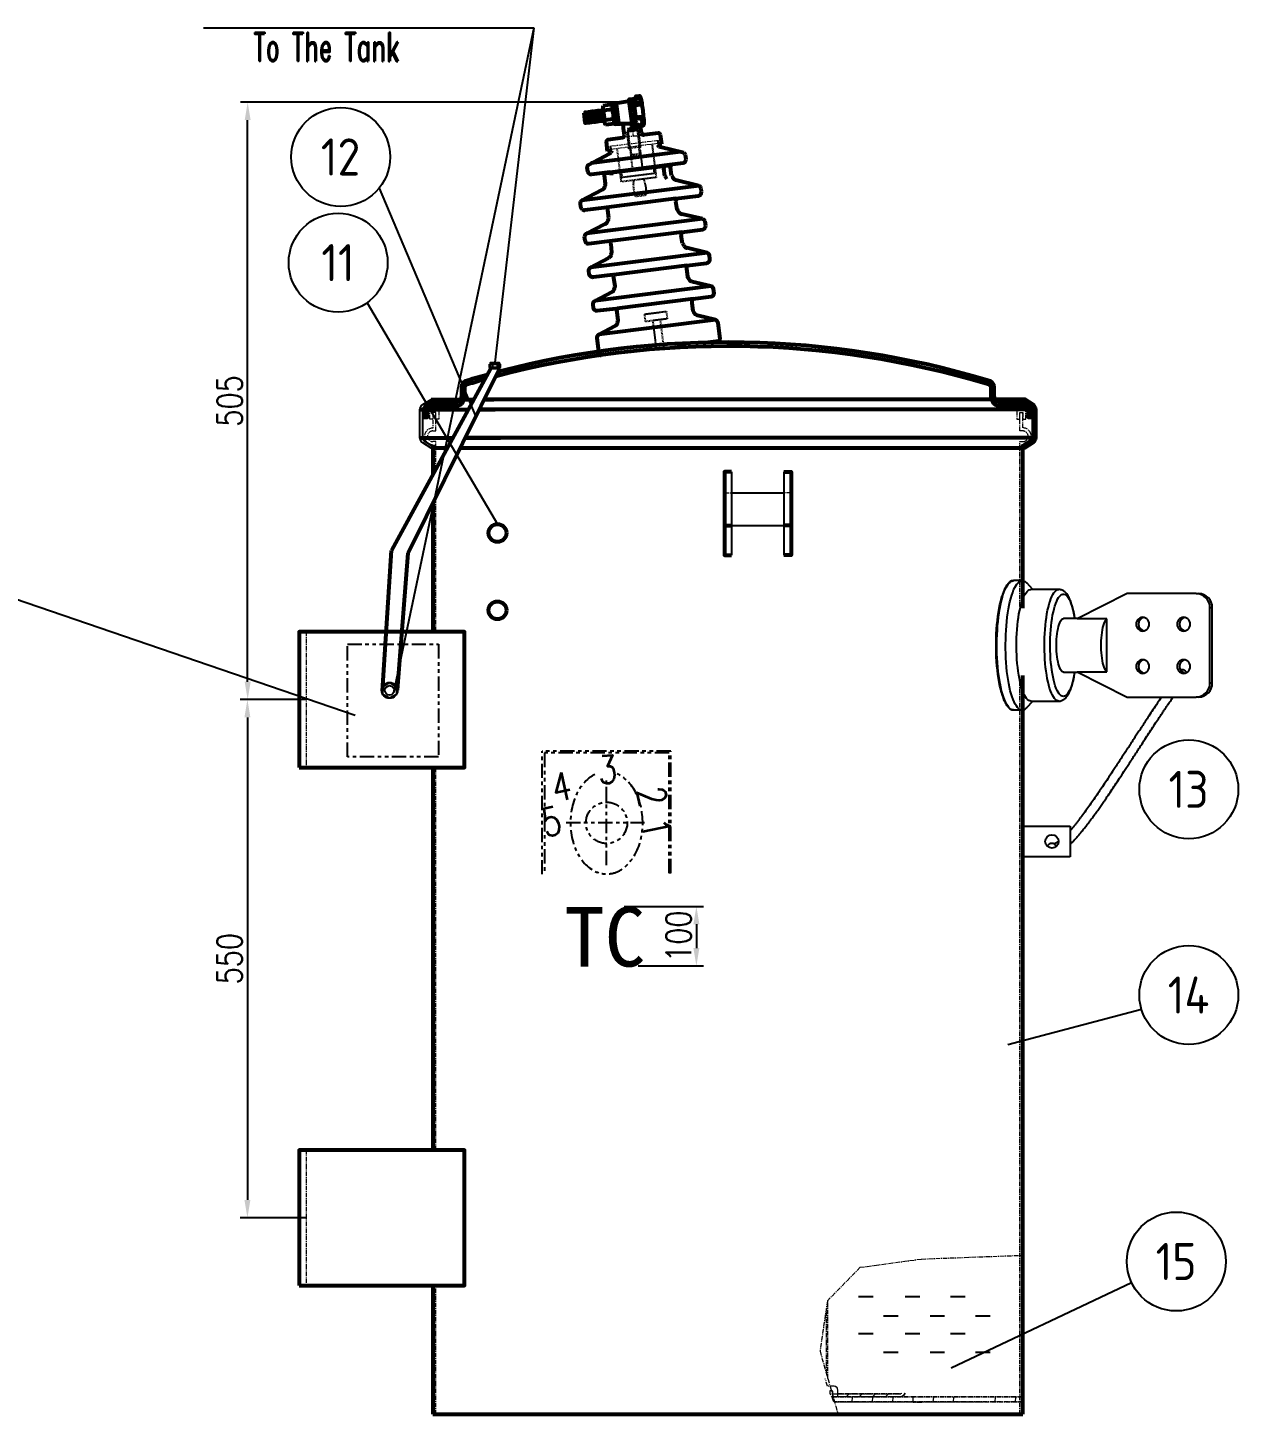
# Model space of a CAD drawing. Header units: millimetres. Extents: x 119255 to 140443, y -8485 to -5380.
# Drawn here: x 138040 to 139058, y -7316 to -6150 of the extents above; entities that cross this region are included whole.
import ezdxf
from ezdxf.enums import TextEntityAlignment as Align

# ---------------------------------------------------------------- set-up
doc = ezdxf.new("R2010")
doc.units = ezdxf.units.MM
doc.header["$LTSCALE"] = 3
for name, pattern in [('ACISOTGB', [9, 4, -1, 1, -1, 1, -1]), ('ACISOTGL', [3, 2, -1]), ('CENTER', [2, 1.25, -0.25, 0.25, -0.25]), ('HIDDEN', [0.375, 0.25, -0.125])]:
    doc.linetypes.add(name, pattern=pattern)
for name, color, linetype in [('2', 3, 'Continuous'), ('4', 2, 'HIDDEN'), ('A', 3, 'Continuous'), ('D', 11, 'HIDDEN'), ('PL', 5, 'Continuous'), ('S', 254, 'Continuous'), ('几何体', 7, 'Continuous')]:
    doc.layers.add(name, color=color, linetype=linetype)
for name, color, linetype, lineweight in [('图层1', 1, 'CENTER', 13), ('标注、文本', 3, 'Continuous', 25), ('粗实线', 4, 'Continuous', 53)]:
    doc.layers.add(name, color=color, linetype=linetype, lineweight=lineweight)
doc.styles.add('chinese', font='simhei.ttf')
doc.styles.add('HC_GBDIM', font='romans', dxfattribs={"width": 0.667, "bigfont": 'gbcbig'})
doc.styles.add('ST_WIN', font='isocp2.shx', dxfattribs={"bigfont": 'hzdxfst.shx'})
doc.styles.add('TH_GBDIM', font='romans.shx', dxfattribs={"width": 0.8, "bigfont": 'gbcbig.shx'})
doc.styles.add('数字与字母', font='romand.shx', dxfattribs={"width": 0.8, "bigfont": 'hztxt.shx'})
doc.dimstyles.new('TH_GBDIM1', dxfattribs={"dimscale": 3, "dimtxt": 3.5, "dimasz": 2.5, "dimexe": 2, "dimexo": 0, "dimgap": 1.5, "dimtad": 1, "dimdec": 1, "dimzin": 0, "dimdsep": 46, "dimtxsty": 'TH_GBDIM', "dimcen": 2.5, "dimclrd": 3, "dimclre": 256, "dimclrt": 2, "dimadec": 0, "dimazin": 0, "dimtfac": 0.714286, "dimtdec": 1, "dimtmove": 0, "dimatfit": 3, "dimfxl": 0, "dimtzin": 0, "dimlwd": -1, "dimlwe": -1, "dimarcsym": 0})

# ---------------------------------------------------------------- blocks, each defined once
blk = doc.blocks.new('*D56')
at = {"layer": 'Defpoints', "color": 0}
for p in [(138274.5, -6714.8), (138225.1, -7150.4), (138274.5, -7150.4)]:
    blk.add_point(p, dxfattribs=at)
at = {"layer": '标注、文本'}
for p, q in [((138274.5, -6714.8), (138219.1, -6714.8)), ((138274.5, -7150.4), (138219.1, -7150.4))]:
    blk.add_line(p, q, dxfattribs=at)
at = {"layer": '标注、文本', "color": 3}
blk.add_line((138225.1, -6729.8), (138225.1, -7135.4), dxfattribs=at)
for points in [[(138222.6, -6729.8), (138227.6, -6729.8), (138225.1, -6714.8)], [(138222.6, -7135.4), (138227.6, -7135.4), (138225.1, -7150.4)]]:
    blk.add_solid(points, dxfattribs=at)
at = {"layer": '标注、文本', "color": 2, "insert": (138210.1, -6932.6), "char_height": 21, "attachment_point": 5, "rotation": 90, "style": 'TH_GBDIM'}
blk.add_mtext('550', dxfattribs=at)
blk = doc.blocks.new('*D53')
at = {"layer": 'Defpoints', "color": 0}
for p in [(138225.3, -6212.7), (138557.5, -6212.7), (138268.5, -6714.8)]:
    blk.add_point(p, dxfattribs=at)
at = {"layer": '标注、文本'}
for p, q in [((138557.5, -6212.7), (138219.3, -6212.7)), ((138268.5, -6714.8), (138219.3, -6714.8))]:
    blk.add_line(p, q, dxfattribs=at)
at = {"layer": '标注、文本', "color": 3}
blk.add_line((138225.3, -6699.8), (138225.3, -6227.7), dxfattribs=at)
for points in [[(138222.8, -6227.7), (138227.8, -6227.7), (138225.3, -6212.7)], [(138222.8, -6699.8), (138227.8, -6699.8), (138225.3, -6714.8)]]:
    blk.add_solid(points, dxfattribs=at)
at = {"layer": '标注、文本', "color": 2, "insert": (138210.3, -6463.8), "char_height": 21, "width": 172.582, "attachment_point": 5, "rotation": 90, "style": 'TH_GBDIM'}
blk.add_mtext('505', dxfattribs=at)
blk = doc.blocks.new('A$C67204ebe')
at = {"layer": 'D'}
for p, q in [((-38.8, 178), (-32.9, 147.3)), ((-31, 179.6), (-28.4, 166.4)), ((-41.3, 135.4), (-46.8, 163.2)), ((-35.6, 165), (-36.9, 164.7)), ((-34.3, 158.5), (-35.6, 165)), ((-28.4, 166.4), (-28.9, 166.3)), ((-28.9, 166.3), (-27.6, 159.8)), ((-28.4, 166.4), (-28.2, 166.5)), ((-28.2, 166.5), (-24.7, 149)), ((-17.9, 169), (-12.4, 141.1)), ((-27.6, 159.8), (-34.3, 158.5)), ((-12.4, 141.1), (-41.3, 135.4)), ((-6.9, 20.8), (-2.4, -2.4)), ((-0.8, 22), (3.8, -1.2))]:
    blk.add_line(p, q, dxfattribs=at)
for points in [[(-35.6, 182.6), (-39.1, 179.5), (-38.8, 178), (-31, 179.6), (-31.3, 181.1), (-31, 179.6), (-30.2, 179.7), (-27.6, 166.6), (-26.7, 166), (-37.6, 163.8), (-36.9, 164.7), (-39.5, 177.9), (-38.8, 178)], [(-22.6, 139), (-22.4, 137.9), (-20.8, 133.4), (-20.2, 130.3), (-19.9, 127.7), (-19.9, 125.6), (-28.5, 123.9), (-29.6, 126.9), (-30.4, 129.9), (-30.9, 133.6), (-30.9, 136.2), (-31.1, 137.4)]]:
    blk.add_lwpolyline(points, dxfattribs=at)
blk.add_lwpolyline([(-23.1, 147.8), (-34.1, 145.6), (-41.3, 144.2, 0.282875), (-41.9, 143.6, 0.11185), (-41.9, 143.2), (-41.1, 139.3), (-14.1, 144.6), (-14.8, 148.6, 0.414214), (-15.8, 149.2), (-23.2, 147.8)], format="xyb", dxfattribs=at)
blk.add_lwpolyline([(3.9, 29.4), (5.1, 23.2), (-12.9, 19.6), (-14.1, 25.8)], close=True, dxfattribs=at)
for centre, start, end in [((-34.4, 147.1), 281.16, 11.16), ((-23.2, 149.3), 191.16, 281.16)]:
    blk.add_arc(centre, 1.5, start, end, dxfattribs=at)
at = {"layer": '图层1'}
for p, q in [((-25, 176.1), (-43, 172.6)), ((-35.6, 182.6), (-34, 174.3)), ((-34, 174.3), (-25, 176.1)), ((-12.5, 172.2), (-53, 164.4)), ((-53, 164.4), (-52.4, 160.9)), ((-52.3, 164.5), (-51.8, 162.3)), ((-51.8, 162.3), (-12.9, 169.9)), ((-12.9, 169.9), (-13.3, 172.1)), ((-11.9, 168.9), (-12.5, 172.2)), ((36.4, 5.2), (-48.2, -11.5))]:
    blk.add_line(p, q, dxfattribs=at)
at = {"layer": '粗实线', "ltscale": 2}
for p, q in [((-61.1, 198.1), (-61.3, 196.5)), ((-53.9, 199.6), (-61.1, 198.1)), ((-39.9, 203.9), (-36.1, 185.3)), ((-76.9, 191.1), (-75.3, 182.9)), ((-76.4, 190.7), (-74.1, 183.4)), ((-75.8, 191.6), (-73.2, 182.8)), ((-74.9, 191), (-72.6, 183.8)), ((-74.2, 191.9), (-71.7, 183.1)), ((-73.3, 191.3), (-71.1, 184.1)), ((-72.7, 192.2), (-70.1, 183.4)), ((-71.8, 191.6), (-69.5, 184.4)), ((-71.1, 192.6), (-68.6, 183.7)), ((-70.2, 191.9), (-68, 184.7)), ((-69.6, 192.9), (-67, 184.1)), ((-68.7, 192.2), (-66.4, 185)), ((-68, 193.2), (-65.5, 184.3)), ((-67.1, 192.5), (-64.9, 185.3)), ((-66.5, 193.4), (-64, 184.6)), ((-65.6, 192.8), (-63.3, 185.6)), ((-65, 193.8), (-62.4, 185)), ((-61.8, 185.9), (-64, 193.1)), ((-63.4, 194.1), (-60.9, 185.3)), ((-62.5, 193.4), (-60.3, 186.2)), ((-61.8, 194.4), (-59.3, 185.6)), ((-61.3, 196.5), (-60.4, 194.2)), ((-53.1, 195.6), (-60.4, 194.2)), ((-51.6, 187.6), (-58.8, 186.2)), ((-52.1, 192.8), (-49.3, 191)), ((-34.5, 194.1), (-33.2, 187.5)), ((-33.2, 187.5), (-33.5, 189.1)), ((-33.5, 189.1), (-33.5, 189.1)), ((-50.8, 183.6), (-58, 182.2)), ((-42.1, 178.6), (-42.5, 180.2)), ((-41.4, 174.9), (-42.1, 178.6)), ((-36.1, 185.3), (-35.7, 184.5)), ((-27.4, 177.7), (-28.1, 181.3)), ((-13.1, 178.4), (-25, 176.1)), ((-9.7, 169.3), (-11.3, 177.2)), ((6.6, 163.9), (-67.6, 149.3)), ((-54.6, 160.4), (-56.1, 168.3)), ((-54.9, 170.2), (-43, 172.6)), ((-13.1, 168.6), (-9.7, 169.3)), ((9.3, 163.5), (-10.6, 166.7)), ((-69.9, 147.8), (-52.7, 158.4)), ((-1, 152.1), (-57.1, 141)), ((-51.2, 161.1), (-54.6, 160.4)), ((-51.4, 142.9), (-5.9, 151.9)), ((-6, 151.8), (9.5, 154.9)), ((11.7, 158.2), (10.9, 161.9)), ((-70.1, 142.1), (-70.8, 145.8)), ((-51.4, 142.9), (-66.9, 139.9)), ((-5.1, 143), (-6.4, 149)), ((0.5, 143.7), (-0.9, 150.7)), ((24, 136.7), (4.4, 139.9)), ((24, 136.7), (-73.6, 117.4)), ((-54.4, 132.8), (-55.7, 139.9)), ((26.5, 131.6), (25.9, 134.4)), ((-73.6, 117.4), (-56.6, 127.9)), ((5.6, 124.5), (-52.2, 113)), ((5.6, 124.5), (23.9, 128.1)), ((7, 115.6), (5.6, 122.1)), ((-73.9, 111.8), (-74.4, 114.6)), ((-51.9, 113.1), (-70.2, 109.5)), ((28.8, 109), (-67.4, 90)), ((-49.8, 104.4), (-51, 110.9)), ((28.8, 109), (11.4, 111.7)), ((32, 103.5), (31.2, 107.2)), ((-67.4, 90), (-52.4, 99.2)), ((12.2, 96.8), (-47.4, 85)), ((13.5, 87.5), (12.1, 94)), ((12.2, 96.8), (29.8, 100.3)), ((-68.3, 83.8), (-69, 87.4)), ((-47.5, 85), (-65, 81.6)), ((-45.2, 75.9), (-46.3, 82.5)), ((34.7, 81), (-62.2, 61.8)), ((18.8, 69), (-42.2, 57)), ((39.8, 53.2), (-56.4, 34.2)), ((26.1, 41.5), (-37.5, 29)), ((45.7, 25.2), (-51.2, 6.1))]:
    blk.add_line(p, q, dxfattribs=at)
for points in [[(-51, 200.6), (-53.5, 200.1), (-50.2, 183.3), (-47.7, 183.8)], [(-35.7, 183.2), (-35.6, 182.6), (-31.3, 181.1), (-39.1, 179.5)]]:
    blk.add_lwpolyline(points, dxfattribs=at)
for points in [[(-42.5, 180.2), (-42.9, 182.5, 0.216454), (-43.8, 183.7, 0.14676), (-45.3, 184.1), (-47.1, 183.7, -0.216222), (-47.7, 183.8, -0.128385), (-48, 184.3), (-51.1, 200.1, -0.236321), (-51, 200.6, -0.137645), (-50.4, 201), (-40.5, 203.4, 0.118082), (-40.2, 203.6, 0.239241), (-39.9, 204.2, -0.185592), (-39.7, 204.7, -0.149289), (-39.3, 205.1), (-33.8, 206.1), (-34.1, 207.5, -0.162586), (-34.1, 207.9, -0.235181), (-33.6, 208.2), (-31.3, 208.7, -0.193012), (-30.8, 208.6, -0.216479), (-30.7, 208.3), (-29.5, 205), (-28.8, 202.5, -0.305966), (-29.2, 201.3, -0.211517), (-30.1, 201.1), (-33.8, 200.2, 0.124352), (-34.9, 199.7), (-33.3, 191.1, 0.232484), (-32.3, 189.9, 0.137631), (-31.2, 189.6), (-29.8, 189.9, -0.226514), (-28.4, 189.5, -0.129294), (-27.4, 185.8)], [(-50.4, 201), (-50.3, 200.7), (-50.3, 200.2), (-47.2, 184.4), (-47, 184), (-46.2, 183.9, -0.005437), (-42.8, 184.5, -0.020315), (-39, 184.8, -0.072791), (-37, 184.7, -0.141507), (-36.2, 184.1, -0.078582), (-35.7, 183.2, -0.389074)], [(-34.5, 194.1), (-35.7, 200.2), (-35.8, 200.7, -0.078909), (-35.9, 201.7, -0.002455), (-35.7, 202.6, -0.104269), (-35.3, 203.9, -0.067748), (-33.8, 205.8, -0.137062), (-32.8, 206.3, -0.250439), (-31.9, 206.1, -0.064304), (-31.3, 205.3, -0.207145), (-31, 202.9, -0.182921), (-31.6, 202, -0.000416), (-33.2, 201.6, 0.26878), (-34.9, 199.7, 0.499102)], [(-33.9, 190.8), (-33.2, 187.5, 0.188465), (-31.6, 184.9, 0.125485), (-29.5, 184.1, 0.148052), (-28, 184.3, 0.261104), (-27.4, 185.8, 0.829827)], [(-32.9, 190.5), (-28, 191.5, -0.202073), (-27, 191.3, -0.189452), (-26.4, 190.4, -0.036985), (-26, 184.1, 0.140434)], [(-28.1, 181.3), (-28.4, 183.4), (-26.3, 183.8, 0.076742), (-26.1, 183.9, 0.221032), (-26, 184.1, 59.233366)], [(23.9, 55.7, -0.200811), (21.5, 57.2, -0.016019), (20, 59.5), (18.6, 66.5, -0.126731), (18.7, 67.8, 0.095852), (18.8, 69), (34.9, 72.2, 0.198563), (37, 73.6, 0.178497), (37.5, 75.6), (36.8, 78.9, 0.197282), (36, 80.2, 0.032544), (34.7, 81), (17.4, 83.8)], [(-42.7, 42.6, 0.200811), (-41, 44.8, 0.016019), (-40.5, 47.5), (-41.9, 54.6, 0.126731), (-42.4, 55.7, -0.095852), (-43, 56.9), (-59.1, 53.7, -0.198563), (-61.5, 54.2, -0.178497), (-62.8, 55.9), (-63.4, 59.2, -0.197282), (-63.1, 60.6, -0.032544), (-62.2, 61.8), (-47.3, 71)], [(36.4, 5.2), (49.6, 7.8, 0.264751), (50.4, 8.5, 0.085218), (50.6, 9.6), (48, 22.7, 0.130917), (47.3, 24.1, 0.137977), (45.7, 25.2), (30.4, 27.7, -0.196911), (28, 29.1, -0.024375), (26.5, 31.4), (25.1, 37.9, -0.086896), (25.1, 39.7, -0.031016), (25.4, 41.4), (40.8, 44.4, 0.221746), (42.5, 45.7, 0.093612), (43, 47.3), (42.3, 51, 0.224627), (41.2, 52.6, 0.05176), (39.8, 53.2), (23.9, 55.7)], [(-48.2, -11.5), (-48.2, -11.5, -0.264751), (-49.2, -11.1, -0.085218), (-49.8, -10.2), (-52.4, 3, -0.130917), (-52.3, 4.5, -0.137977), (-51.2, 6.1), (-38, 14.2, 0.196911), (-36.4, 16.4, 0.024375), (-35.9, 19.1), (-37.1, 25.6, 0.086896), (-37.7, 27.3, 0.031016), (-38.6, 28.7), (-54, 25.7, -0.221746), (-56, 26.2, -0.093612), (-57.2, 27.6), (-57.9, 31.2, -0.224627), (-57.5, 33.1, -0.05176), (-56.4, 34.2), (-42.7, 42.6)]]:
    blk.add_lwpolyline(points, format="xyb", dxfattribs=at)
for centre, radius, start, end in [((-57, 196.9), 4.35, 163.4313, 218.8887), ((-57.3, 196.8), 4.34, 343.3993, 38.9207), ((-34.4, 201.6), 1.52, 294.6534, 2.4331), ((-80.9, 186), 54.6, 4.6754, 17.6446), ((-43.5, 193.3), 16.8, 177.1743, 205.1457), ((-68.4, 188.4), 16.8, 357.1582, 25.1618), ((-55, 184.9), 4.34, 343.3994, 38.9205), ((-31.8, 189.4), 1.26, 14.6553, 93.8015), ((-54.6, 184.9), 4.35, 163.4313, 218.8887), ((-44.1, 174.8), 2.63, 330.0554, 3.4106), ((-24.9, 178.5), 2.63, 198.9094, 232.2646), ((-25.4, 177.9), 1.82, 232.2646, 281.16), ((-12.9, 176.6), 1.86, 59.0793, 96.5308), ((-12.8, 176.9), 1.51, 11.16, 59.0793), ((-54.6, 168.6), 1.51, 143.2407, 191.16), ((-54.4, 168.4), 1.86, 105.7892, 143.2407), ((-43.4, 174.3), 1.82, 281.16, 330.0554), ((-10.3, 169.7), 3, 201.0929, 238.819), ((-10.1, 170.2), 3.52, 238.819, 260.8379), ((12.2, 166.3), 4.06, 224.3538, 242.4485), ((-54.6, 161.4), 3.52, 301.4821, 323.501), ((-54.1, 161.1), 3, 323.501, 1.2271), ((-2.3, 149.9), 4.16, 154.9318, 192.0441), ((-6.6, 151.9), 0.599, 334.9318, 356.4793), ((2.4, 151.4), 3.38, 168.1044, 184.7855), ((9, 157.4), 2.54, 281.3417, 330.4372), ((9.7, 161.7), 1.18, 11.9255, 62.4485), ((7.8, 158.1), 3.83, 330.4372, 2.4295), ((-69.7, 146), 1.18, 139.8715, 190.3945), ((-73.7, 149.4), 4.06, 319.8715, 337.9662), ((-66.5, 143.4), 3.83, 199.8905, 231.8828), ((-67.3, 142.4), 2.54, 231.8828, 280.9783), ((-59.1, 139.3), 3.38, 17.5345, 34.2156), ((-59.8, 139.1), 4.11, 10.5583, 17.5345), ((-50.8, 143.2), 0.599, 205.8407, 227.3882), ((-54, 139.7), 4.16, 10.2759, 47.3882), ((7.3, 148.9), 13.7, 205.3694, 217.4953), ((3.1, 151.5), 4.11, 184.7855, 191.7617), ((18.9, 154), 21.1, 209.3382, 216.7925), ((5, 143.6), 3.67, 216.7925, 260.6372), ((-58.5, 131.1), 3.67, 301.6828, 345.5275), ((-75.4, 135.4), 21.1, 345.5275, 352.9818), ((23.3, 131.2), 3.21, 281.16, 325.4108), ((22.3, 133.2), 3.92, 40.9829, 63.3864), ((23, 133.8), 3.02, 11.16, 40.9829), ((23.3, 131.2), 3.21, 325.4108, 6.6892), ((-70.6, 114.9), 3.92, 138.9336, 161.3371), ((10.7, 123.3), 5.24, 167.6316, 180.8025), ((11.7, 123.4), 6.15, 180.8025, 192.0282), ((-71.5, 115.2), 3.02, 161.3371, 191.16), ((-70.8, 112.7), 3.21, 195.6308, 236.9092), ((-70.8, 112.7), 3.21, 236.9092, 281.16), ((-56.2, 110.1), 5.24, 21.5175, 34.6884), ((-57, 109.8), 6.15, 10.2918, 21.5175), ((15.3, 119.4), 9.1, 204.3699, 221.7169), ((12.2, 116.6), 4.88, 221.7169, 261.0791), ((31.2, 113.6), 5.21, 242.1366, 254.886), ((29.4, 106.8), 1.84, 11.9208, 74.886), ((-54.9, 103.3), 4.88, 301.2409, 340.6031), ((-58.9, 104.7), 9.1, 340.6031, 357.9501), ((20.4, 95), 8.34, 167.8363, 177.6138), ((17.4, 95.1), 5.41, 177.6138, 192.0258), ((29.3, 102.8), 2.58, 281.2407, 329.3178), ((28.4, 103.3), 3.59, 329.3178, 3.5272), ((-67.2, 87.8), 1.84, 127.434, 190.3992), ((-71.4, 93.4), 5.21, 307.434, 320.1834), ((-64.9, 84.9), 3.59, 198.7928, 233.0022), ((-65.5, 84.1), 2.58, 233.0022, 281.0793), ((-54.3, 80.3), 8.34, 24.7062, 34.4837), ((-51.7, 81.5), 5.41, 10.2942, 24.7062), ((113.9, 153.7), 120.2, 213.407, 214.7095), ((17.9, 87.2), 3.49, 214.7095, 260.7372), ((-49.1, 74), 3.49, 301.5828, 347.6105), ((-163.1, 99.1), 120.2, 347.6105, 348.913)]:
    blk.add_arc(centre, radius, start, end, dxfattribs=at)
for points in [[(-60.4, 194.2), (-61, 194), (-61.9, 194.4), (-62.5, 193.4), (-63.4, 194.1), (-64, 193.1), (-65, 193.8), (-65.6, 192.8), (-66.5, 193.4), (-67.1, 192.5), (-68, 193.2), (-68.7, 192.2), (-69.6, 192.9), (-70.2, 191.9), (-71.1, 192.6), (-71.8, 191.6), (-72.7, 192.2), (-73.3, 191.3), (-74.2, 191.9), (-74.9, 191), (-75.8, 191.6), (-76.4, 190.7), (-76.9, 191.1)], [(-58.8, 186.1), (-59.3, 185.6), (-60.3, 186.2), (-60.9, 185.3), (-61.8, 185.9), (-62.4, 185), (-63.3, 185.6), (-64, 184.6), (-64.9, 185.3), (-65.5, 184.3), (-66.4, 185), (-67.1, 184), (-68, 184.7), (-68.6, 183.7), (-69.5, 184.4), (-70.2, 183.4), (-71.1, 184), (-71.7, 183.1), (-72.6, 183.8), (-73.2, 182.8), (-74.2, 183.4), (-74.8, 182.5), (-75.3, 182.9)], [(-35.7, 184.5), (-34.2, 184), (-31.8, 183.7), (-30.2, 183.8), (-28.6, 184)]]:
    blk.add_spline(points, degree=3, dxfattribs=at)
blk = doc.blocks.new('*D54')
at = {"layer": 'Defpoints', "color": 0}
for p in [(138541.7, -6888.7), (138553.7, -6938.7), (138602.5, -6938.7)]:
    blk.add_point(p, dxfattribs=at)
at = {"layer": '标注、文本'}
for p, q in [((138541.7, -6888.7), (138608.5, -6888.7)), ((138553.7, -6938.7), (138608.5, -6938.7))]:
    blk.add_line(p, q, dxfattribs=at)
at = {"layer": '标注、文本', "color": 3}
blk.add_line((138602.5, -6903.7), (138602.5, -6923.7), dxfattribs=at)
for points in [[(138600, -6903.7), (138605, -6903.7), (138602.5, -6888.7)], [(138600, -6923.7), (138605, -6923.7), (138602.5, -6938.7)]]:
    blk.add_solid(points, dxfattribs=at)
at = {"layer": '标注、文本', "color": 2, "insert": (138587.5, -6913.7), "char_height": 21, "attachment_point": 5, "rotation": 90, "style": 'TH_GBDIM'}
blk.add_mtext('100', dxfattribs=at)
blk = doc.blocks.new('A$Cce4753cb')
at = {"layer": '几何体'}
for p, q in [((22, 60.3), (14.6, 60.3)), ((14.6, 60.3), (14.7, 60.3)), ((30.9, 52.7), (25.7, 58.3)), ((52.7, 52.7), (29.2, 52.7)), ((110.2, 49.4), (68.1, 28)), ((168.1, 49.4), (110.2, 49.4)), ((168.1, 49.4), (170.1, 49.4)), ((181.7, 37.4), (179.7, 37.4)), ((179.7, -25.7), (179.7, 37.4)), ((181.7, -25.7), (181.7, 37.4)), ((68.7, 28.4), (56.5, 28.4)), ((93.1, 28), (68.1, 28)), ((93.1, -16.3), (93.1, 28)), ((56.5, -16.6), (68.7, -16.6)), ((68.1, -16.3), (110.2, -37.7)), ((68.1, -16.3), (93.1, -16.3)), ((179.7, -25.7), (181.7, -25.7)), ((25.7, -46.5), (30.9, -41)), ((29.2, -41), (52.7, -41)), ((110.2, -37.7), (168.1, -37.7)), ((170.1, -37.7), (168.1, -37.7)), ((14.6, -48.5), (22, -48.5)), ((22.1, -171.8), (22.1, -146.2)), ((22.1, -146.2), (62.1, -146.2)), ((62.1, -146.2), (62.1, -171.8)), ((62.1, -171.8), (22.1, -171.8))]:
    blk.add_line(p, q, dxfattribs=at)
at = {"layer": '几何体', "flags": 128}
for points in [[(14.6, -48.5), (13.6, -48.4), (12.6, -48), (11.6, -47.3), (10.6, -46.3), (9.7, -45), (8.7, -43.5), (7.8, -41.7), (7, -39.7), (6.1, -37.4), (5.3, -35), (4.6, -32.3), (3.9, -29.4), (3.3, -26.3), (2.7, -23), (2.2, -19.6), (1.8, -16.1), (1.4, -12.4), (1.1, -8.7), (0.8, -4.9), (0.7, -1), (0.6, 2.9), (0.6, 6.8), (0.6, 10.8), (0.8, 14.7), (1, 18.5), (1.2, 22.3), (1.6, 26), (2, 29.6), (2.5, 33.1), (3, 36.4), (3.6, 39.6), (4.2, 42.5), (5, 45.3), (5.7, 47.9), (6.5, 50.3), (7.4, 52.5), (8.3, 54.4), (9.2, 56), (10.1, 57.4), (11.1, 58.5), (12.1, 59.4), (13.1, 59.9), (14.1, 60.2), (14.6, 60.3)], [(22, -48.5), (21, -48.4), (19.9, -48), (18.9, -47.3), (18, -46.3), (17, -45), (16.1, -43.5), (15.2, -41.7), (14.3, -39.7), (13.5, -37.4), (12.7, -35), (11.9, -32.3), (11.2, -29.4), (10.6, -26.3), (10, -23), (9.5, -19.6), (9.1, -16.1), (8.7, -12.4), (8.4, -8.7), (8.2, -4.9), (8, -1), (7.9, 2.9), (7.9, 6.8), (8, 10.8), (8.1, 14.7), (8.3, 18.5), (8.6, 22.3), (8.9, 26), (9.3, 29.6), (9.8, 33.1), (10.3, 36.4), (10.9, 39.6), (11.6, 42.5), (12.3, 45.3), (13.1, 47.9), (13.9, 50.3), (14.7, 52.5), (15.6, 54.4), (16.5, 56), (17.5, 57.4), (18.5, 58.5), (19.4, 59.4), (20.5, 59.9), (21.5, 60.2), (22.5, 60.2), (23.5, 59.9), (24.5, 59.4), (25.5, 58.5), (25.7, 58.3)], [(4.6, -34.3), (4.5, -34), (3.8, -31.3), (3.1, -28.4), (2.5, -25.3), (1.9, -22), (1.5, -18.6), (1, -15.1), (0.7, -11.4), (0.4, -7.7), (0.1, -3.9), (0, 0), (-0.1, 3.9), (-0.1, 7.8), (0, 11.7), (0.1, 15.6), (0.4, 19.4), (0.7, 23.1), (1, 26.8), (1.5, 30.3), (1.9, 33.8), (2.5, 37), (3.1, 40.1), (3.8, 43), (4.5, 45.7), (5, 47.4)], [(29.2, -41), (28.3, -40.9), (27.4, -40.5), (26.4, -39.8), (25.5, -38.8), (24.6, -37.5), (23.8, -36), (23, -34.3), (22.2, -32.3), (21.4, -30.1), (20.7, -27.6), (20.1, -25), (19.5, -22.1), (19, -19.1), (18.5, -16), (18.1, -12.7), (17.7, -9.3), (17.5, -5.8), (17.3, -2.3), (17.1, 1.3), (17.1, 4.9), (17.1, 8.6), (17.2, 12.2), (17.4, 15.8), (17.6, 19.3), (17.9, 22.7), (18.3, 26.1), (18.7, 29.3), (19.2, 32.4), (19.8, 35.3), (20.4, 38), (21.1, 40.6), (21.8, 42.9), (22.6, 45), (23.4, 46.9), (24.2, 48.5), (25.1, 49.9), (26, 51), (26.9, 51.9), (27.8, 52.4), (28.8, 52.7), (29.2, 52.7)], [(52.7, -41), (51.8, -40.9), (50.9, -40.5), (49.9, -39.8), (49, -38.8), (48.1, -37.5), (47.3, -36), (46.5, -34.3), (45.7, -32.3), (44.9, -30.1), (44.2, -27.6), (43.6, -25), (43, -22.1), (42.5, -19.1), (42, -16), (41.6, -12.7), (41.3, -9.3), (41, -5.8), (40.8, -2.3), (40.7, 1.3), (40.6, 4.9), (40.6, 8.6), (40.7, 12.2), (40.9, 15.8), (41.1, 19.3), (41.4, 22.7), (41.8, 26.1), (42.2, 29.3), (42.7, 32.4), (43.3, 35.3), (43.9, 38), (44.6, 40.6), (45.3, 42.9), (46.1, 45), (46.9, 46.9), (47.7, 48.5), (48.6, 49.9), (49.5, 51), (50.4, 51.9), (51.3, 52.4), (52.3, 52.7), (52.7, 52.7)], [(56.5, -37.1), (55.6, -37), (54.7, -36.6), (53.8, -35.8), (52.9, -34.9), (52.1, -33.6), (51.3, -32.1), (50.5, -30.3), (49.7, -28.3), (49.1, -26), (48.4, -23.6), (47.8, -20.9), (47.3, -18.1), (46.8, -15.1), (46.4, -12), (46, -8.8), (45.8, -5.4), (45.6, -2), (45.4, 1.5), (45.4, 5), (45.4, 8.5), (45.5, 12), (45.7, 15.4), (45.9, 18.8), (46.2, 22.1), (46.6, 25.3), (47, 28.4), (47.5, 31.3), (48.1, 34), (48.7, 36.6), (49.4, 38.9), (50.1, 41), (50.9, 42.9), (51.7, 44.6), (52.5, 46), (53.4, 47.1), (54.3, 47.9), (55.1, 48.5), (56.1, 48.8), (57, 48.8), (57.9, 48.5), (58.8, 47.9), (59.6, 47.1), (60.5, 46), (61.3, 44.6), (62.1, 42.9), (62.9, 41), (63.6, 38.9), (64.3, 36.6), (64.9, 34), (65.5, 31.3), (66, 28.4), (66, 28.4)], [(56.5, -16.6), (55.9, -16.5), (55.2, -16.1), (54.6, -15.4), (54, -14.4), (53.4, -13.2), (52.9, -11.7), (52.4, -10), (52, -8.2), (51.6, -6.1), (51.3, -3.9), (51, -1.6), (50.8, 0.9), (50.7, 3.3), (50.7, 5.9), (50.7, 8.4), (50.8, 10.9), (51, 13.3), (51.3, 15.6), (51.6, 17.8), (52, 19.9), (52.4, 21.8), (52.9, 23.4), (53.4, 24.9), (54, 26.1), (54.6, 27.1), (55.2, 27.8), (55.9, 28.2), (56.5, 28.4)], [(93.1, -16.3), (92.5, -15.7), (91.9, -14.9), (91.3, -13.8), (90.7, -12.5), (90.2, -10.9), (89.8, -9.1), (89.4, -7.1), (89, -5), (88.7, -2.7), (88.5, -0.4), (88.4, 2.1), (88.3, 4.6), (88.3, 7.1), (88.4, 9.6), (88.5, 12.1), (88.7, 14.5), (89, 16.7), (89.4, 18.9), (89.8, 20.8), (90.2, 22.6), (90.7, 24.2), (91.3, 25.5), (91.9, 26.6), (92.5, 27.5), (93.1, 28)], [(128.7, 23.7), (128.6, 24.9), (128.2, 26.1), (127.5, 27.2), (126.7, 28.1), (125.6, 28.8), (124.4, 29.2), (123.2, 29.4), (122, 29.2), (120.8, 28.8), (119.8, 28.1), (118.9, 27.2), (118.2, 26.1), (117.8, 24.9), (117.7, 23.7), (117.8, 22.4), (118.2, 21.2), (118.9, 20.1), (119.8, 19.2), (120.8, 18.5), (122, 18.1), (123.2, 17.9), (124.4, 18.1), (125.6, 18.5), (126.7, 19.2), (127.5, 20.1), (128.2, 21.2), (128.6, 22.4), (128.7, 23.7)], [(163.1, 23.7), (163, 24.9), (162.6, 26.1), (161.9, 27.2), (161, 28.1), (160, 28.8), (158.8, 29.2), (157.6, 29.4), (156.4, 29.2), (155.2, 28.8), (154.2, 28.1), (153.3, 27.2), (152.6, 26.1), (152.2, 24.9), (152.1, 23.7), (152.2, 22.4), (152.6, 21.2), (153.3, 20.1), (154.2, 19.2), (155.2, 18.5), (156.4, 18.1), (157.6, 17.9), (158.8, 18.1), (160, 18.5), (161, 19.2), (161.9, 20.1), (162.6, 21.2), (163, 22.4), (163.1, 23.7)], [(128.7, -11.9), (128.6, -10.7), (128.2, -9.5), (127.5, -8.4), (126.7, -7.5), (125.6, -6.8), (124.4, -6.4), (123.2, -6.2), (122, -6.4), (120.8, -6.8), (119.8, -7.5), (118.9, -8.4), (118.2, -9.5), (117.8, -10.7), (117.7, -11.9), (117.8, -13.2), (118.2, -14.4), (118.9, -15.5), (119.8, -16.4), (120.8, -17.1), (122, -17.5), (123.2, -17.7), (124.4, -17.5), (125.6, -17.1), (126.7, -16.4), (127.5, -15.5), (128.2, -14.4), (128.6, -13.2), (128.7, -11.9)], [(163.1, -11.9), (163, -10.7), (162.6, -9.5), (161.9, -8.4), (161, -7.5), (160, -6.8), (158.8, -6.4), (157.6, -6.2), (156.4, -6.4), (155.2, -6.8), (154.2, -7.5), (153.3, -8.4), (152.6, -9.5), (152.2, -10.7), (152.1, -11.9), (152.2, -13.2), (152.6, -14.4), (153.3, -15.5), (154.2, -16.4), (155.2, -17.1), (156.4, -17.5), (157.6, -17.7), (158.8, -17.5), (160, -17.1), (161, -16.4), (161.9, -15.5), (162.6, -14.4), (163, -13.2), (163.1, -11.9)], [(66, -16.6), (65.7, -18.1), (65.2, -20.9), (64.6, -23.6), (64, -26), (63.3, -28.3), (62.5, -30.3), (61.7, -32.1), (60.9, -33.6), (60.1, -34.9), (59.2, -35.8), (58.3, -36.6), (57.4, -37), (56.5, -37.1)]]:
    blk.add_lwpolyline(points, dxfattribs=at)
at = {"layer": '几何体'}
blk.add_circle((46.9, -159), 5.6, dxfattribs=at)
for centre, radius, start, end in [((167.9, 37.6), 11.8, 359.0242, 88.9898), ((169.9, 37.6), 11.8, 359.0242, 88.9898), ((125.4, 23.7), 5.75, 101.717, 258.283), ((159.8, 23.7), 5.75, 101.717, 258.283), ((125.4, -11.9), 5.75, 101.717, 258.283), ((159.8, -11.9), 5.75, 101.717, 258.283), ((156.3, -17.8), 3.11, 58.4198, 115.4564), ((154.9, -21.8), 7.29, 42.0169, 65.4487), ((167.9, -25.9), 11.8, 271.0102, 0.9758), ((169.9, -25.9), 11.8, 271.0102, 0.9758), ((21.6, -43.2), 5.38, 274.446, 321.1574), ((46.6, -164.5), 3.9, 16.7308, 157.9093)]:
    blk.add_arc(centre, radius, start, end, dxfattribs=at)
for points, knots in [([(14.7, 60.2), (14.5, 60.2), (13.9, 60.2), (12.9, 60), (11.9, 59.4), (10.9, 58.7), (9.9, 57.6), (9, 56.4), (8, 54.9), (7.1, 53.1), (6.3, 51.1), (5.6, 49.4), (5.2, 48.2), (5.1, 47.8)], [0, 0, 0, 0, 0.062383, 0.153286, 0.245495, 0.341205, 0.44059, 0.542253, 0.644669, 0.746886, 0.848723, 0.950195, 1, 1, 1, 1]), ([(66.2, 28.4), (66.2, 28.4), (66, 29.5), (65.6, 31.5), (65.1, 34.3), (64.5, 36.9), (63.8, 39.3), (63.1, 41.6), (62.3, 43.7), (61.4, 45.7), (60.4, 47.5), (59.4, 49), (58.3, 50.3), (57.2, 51.2), (56, 52), (54.8, 52.4), (53.7, 52.7), (53, 52.7), (52.7, 52.7)], [0, 0, 0, 0, 0.005862, 0.077937, 0.150295, 0.223027, 0.296252, 0.370137, 0.444906, 0.520857, 0.598321, 0.6774, 0.745974, 0.807589, 0.863477, 0.915557, 0.965524, 1, 1, 1, 1]), ([(52.7, -41), (53.1, -41), (53.9, -41), (55.1, -40.7), (56.2, -40.1), (57.3, -39.4), (58.4, -38.4), (59.4, -37.2), (60.4, -35.8), (61.4, -34), (62.3, -32), (63.1, -29.8), (63.9, -27.5), (64.5, -25), (65.1, -22.3), (65.7, -19.6), (66, -17.6), (66.2, -16.6)], [0, 0, 0, 0, 0.04188, 0.093619, 0.146131, 0.201347, 0.261232, 0.327502, 0.400493, 0.477853, 0.555733, 0.632331, 0.707621, 0.781872, 0.855347, 0.928247, 1, 1, 1, 1]), ([(4.7, -34.7), (4.7, -34.8), (5, -35.8), (5.5, -37.4), (6.3, -39.6), (7.2, -41.5), (8.1, -43.2), (9, -44.7), (10, -46), (11, -47), (12.1, -47.8), (13.2, -48.3), (14, -48.5), (14.5, -48.5), (14.6, -48.5)], [0, 0, 0, 0, 0.014138, 0.109786, 0.205628, 0.301721, 0.39813, 0.494922, 0.592116, 0.68953, 0.786183, 0.880388, 0.970678, 1, 1, 1, 1]), ([(139, -37.7), (137.9, -39.3), (135.5, -42.8), (131.9, -48.2), (128.5, -53.4), (125.4, -58.1), (122.6, -62.4), (120.1, -66.2), (117.8, -69.7), (115.7, -72.9), (113.8, -75.8), (112, -78.6), (110.1, -81.5), (108, -84.7), (105.6, -88.4), (102.9, -92.5), (99.6, -97.5), (95.9, -103.2), (92.1, -109), (88.6, -114.1), (85.3, -119), (82, -123.7), (78.7, -128.5), (75.3, -133.2), (72.4, -137.1), (70.1, -140.1), (68.4, -142.4), (66.7, -144.5), (64.9, -146.7), (63.3, -148.6), (62.4, -149.6), (62.1, -150)], [0, 0, 0, 0, 0.039131, 0.083797, 0.124013, 0.159908, 0.191608, 0.220499, 0.247191, 0.271694, 0.294011, 0.314205, 0.335869, 0.361088, 0.389877, 0.422257, 0.458228, 0.512047, 0.561495, 0.606517, 0.647492, 0.693412, 0.740527, 0.789102, 0.839208, 0.868849, 0.895472, 0.921354, 0.950705, 0.983521, 1, 1, 1, 1]), ([(62.1, -161.5), (62.6, -161), (63.7, -160), (65.5, -158.1), (67.4, -156.1), (69.3, -153.9), (71, -151.8), (72.7, -149.8), (74.1, -148), (75.4, -146.4), (76.4, -145.1), (77.4, -143.8), (78.6, -142.2), (80.1, -140.2), (82, -137.6), (84.2, -134.6), (86.5, -131.3), (88.8, -128), (91, -124.8), (93.6, -121), (96.6, -116.5), (100.1, -111.3), (103.7, -105.9), (106.9, -101.1), (109.7, -96.7), (112.1, -93.1), (114.4, -89.5), (116.5, -86.3), (118.4, -83.5), (120.1, -80.8), (122.3, -77.4), (125.1, -73.1), (128.4, -68.1), (131.6, -63.1), (134.8, -58.3), (137.5, -54.3), (139.7, -51), (141.5, -48.3), (143.5, -45.3), (145.8, -41.9), (147.6, -39.3), (148.5, -37.9), (148.7, -37.7)], [0, 0, 0, 0, 0.024066, 0.05176, 0.082696, 0.108032, 0.1342, 0.157458, 0.177445, 0.194156, 0.20759, 0.219431, 0.234017, 0.254319, 0.278494, 0.306536, 0.335894, 0.36383, 0.39034, 0.415423, 0.455877, 0.49455, 0.53396, 0.574555, 0.599238, 0.625109, 0.650983, 0.673106, 0.691217, 0.707871, 0.727297, 0.759244, 0.793416, 0.82675, 0.859185, 0.889795, 0.907888, 0.925186, 0.94485, 0.970247, 0.99478, 1, 1, 1, 1]), ([(52.6, -159), (52.5, -159), (52.2, -159.3), (51.6, -159.7), (50.7, -160.2), (50, -160.5), (49.3, -160.8), (48.7, -161), (48.3, -160.9), (48.1, -160.8)], [0, 0, 0, 0, 0.017269, 0.124186, 0.249992, 0.400397, 0.575334, 0.774966, 1, 1, 1, 1])]:
    blk.add_open_spline(points, degree=3, knots=knots, dxfattribs=at)

msp = doc.modelspace()

# ---------------------------------------------------------------- linework, layer by layer
at = {"layer": '2', "linetype": 'Continuous'}
msp.add_lwpolyline([(138380.66, -6464.15), (138373.57, -6468.58, 0.2586176), (138372.16, -6471.12), (138372.16, -6494.67, 0.2586176), (138373.57, -6497.22), (138380.66, -6501.65), (138379.6, -6503.34), (138372.51, -6498.91, -0.2586176), (138370.16, -6494.67), (138370.16, -6471.12, -0.2586176), (138372.51, -6466.88), (138379.6, -6462.45)], format="xyb", close=True, dxfattribs=at)
at = {"layer": 'A'}
msp.add_line((138976.67, -6975.26), (138864.35, -7005.1), dxfattribs=at)
for centre in [(138303.56, -6258.69), (138301.38, -6347.53), (139016.44, -6790.23), (139016.44, -6963.13), (139005.91, -7187.17)]:
    msp.add_circle(centre, 41.58, dxfattribs=at)
at = {"layer": 'PL', "color": 7, "ltscale": 0.5}
msp.add_lwpolyline([(138344.62, -6700.36), (138350.42, -6703.7), (138350.42, -6710.4), (138344.62, -6713.75), (138338.82, -6710.4), (138338.82, -6703.7)], close=True, dxfattribs=at)
for radius in [6.7, 3.94]:
    msp.add_circle((138344.62, -6707.05), radius, dxfattribs=at)
at = {"layer": '图层1'}
for p, q in [((138380.95, -6473.56), (138380.95, -6486.56)), ((138876.94, -6486.47), (138876.94, -6473.47)), ((138626.05, -6540.97), (138632.05, -6540.97)), ((138682.05, -6540.97), (138676.05, -6540.97)), ((138274.49, -6657.81), (138274.49, -6771.81)), ((138274.49, -7093.44), (138274.49, -7207.44)), ((138740.17, -7192.06), (138791.67, -7185.08)), ((138791.67, -7185.08), (138876.94, -7181.9)), ((138740.17, -7192.06), (138712.62, -7220.21)), ((138712.62, -7220.21), (138706.43, -7262.53)), ((138713.02, -7285.48), (138713.02, -7219.81)), ((138711.82, -7281.09), (138711.82, -7226.6)), ((138711.82, -7254.35), (138713.02, -7254.35)), ((138706.43, -7262.53), (138721.59, -7315.58)), ((138712.82, -7292.07), (138710.82, -7285.69)), ((138718.21, -7292.07), (138712.82, -7292.07)), ((138718.21, -7292.07), (138714.81, -7292.07)), ((138715.02, -7298.06), (138715.02, -7295.67)), ((138715.02, -7295.67), (138716.21, -7295.67)), ((138716.21, -7295.67), (138716.01, -7295.67)), ((138716.81, -7295.86), (138716.21, -7295.67)), ((138716.21, -7295.67), (138717.01, -7296.26)), ((138717.01, -7296.26), (138716.81, -7295.86)), ((138719.8, -7292.47), (138718.21, -7292.07)), ((138719.4, -7292.27), (138718.21, -7292.07)), ((138720.6, -7293.07), (138719.4, -7292.27)), ((138721, -7293.67), (138719.8, -7292.47)), ((138721.2, -7294.07), (138720.6, -7293.07)), ((138721.4, -7295.27), (138721, -7293.67)), ((138721.4, -7295.27), (138721.2, -7294.07)), ((138721.4, -7301.06), (138721.4, -7295.27)), ((138721.4, -7298.46), (138721.4, -7295.27)), ((138718.01, -7305.05), (138715.02, -7298.06)), ((138716.81, -7298.46), (138767.32, -7298.46)), ((138716.81, -7302.05), (138717.01, -7300.06)), ((138717.01, -7296.26), (138717.01, -7299.26)), ((138717.01, -7296.26), (138717.01, -7301.06)), ((138717.01, -7301.06), (138876.94, -7301.06)), ((138876.94, -7301.06), (138717.41, -7301.06)), ((138876.94, -7305.05), (138718.01, -7305.05)), ((138718.21, -7305.05), (138843.4, -7305.05)), ((138718.61, -7305.05), (138876.94, -7305.05)), ((138767.32, -7298.46), (138721.4, -7298.46)), ((138721.4, -7301.06), (138721.4, -7298.46)), ((138721.4, -7298.46), (138773.1, -7298.46)), ((138773.1, -7301.06), (138721.4, -7301.06)), ((138728.39, -7301.06), (138730.98, -7298.46)), ((138733.58, -7305.05), (138733.78, -7301.06)), ((138739.37, -7301.06), (138741.96, -7298.46)), ((138750.55, -7301.06), (138753.14, -7298.46)), ((138750.55, -7305.05), (138750.95, -7301.06)), ((138761.53, -7301.06), (138764.12, -7298.46)), ((138773.1, -7298.46), (138767.32, -7298.46)), ((138767.51, -7305.05), (138767.91, -7301.06)), ((138771.91, -7298.46), (138767.91, -7298.46)), ((138771.91, -7298.46), (138773.3, -7298.26)), ((138773.3, -7298.26), (138771.91, -7298.46)), ((138773.1, -7301.06), (138772.9, -7301.25)), ((138773.1, -7298.46), (138775.1, -7297.86)), ((138773.1, -7298.46), (138774.5, -7298.26)), ((138773.1, -7301.06), (138775.1, -7300.66)), ((138775.1, -7300.66), (138773.1, -7301.06)), ((138775.1, -7300.66), (138776.9, -7299.66)), ((138776.9, -7299.66), (138775.1, -7300.66)), ((138776.9, -7299.66), (138777.89, -7297.86)), ((138777.89, -7297.86), (138776.9, -7299.66)), ((138785.08, -7305.65), (138784.48, -7305.05)), ((138784.68, -7305.05), (138784.88, -7301.06)), ((138784.88, -7305.05), (138784.88, -7305.65)), ((138791.87, -7305.65), (138784.88, -7305.65)), ((138791.67, -7305.65), (138792.27, -7305.05)), ((138791.87, -7305.05), (138791.87, -7305.65)), ((138801.65, -7305.05), (138802.05, -7301.06)), ((138818.62, -7305.05), (138819.02, -7301.06)), ((138853.78, -7305.05), (138853.98, -7301.06)), ((138870.75, -7305.05), (138871.15, -7301.06)), ((138876.94, -7301.06), (138876.94, -7305.05))]:
    msp.add_line(p, q, dxfattribs=at)
for points in [[(138380.95, -6473.56), (138380.95, -6479.06), (138378.45, -6479.06), (138378.45, -6472.31, -1), (138385.95, -6472.31), (138385.95, -6479.06), (138383.45, -6479.06), (138383.45, -6473.56)], [(138876.94, -6473.47), (138876.94, -6478.97), (138879.44, -6478.97), (138879.44, -6472.22, 1), (138871.94, -6472.22), (138871.94, -6478.97), (138874.44, -6478.97), (138874.44, -6473.47)]]:
    msp.add_lwpolyline(points, format="xyb", close=True, dxfattribs=at)
for points in [[(138383.44, -6521.24), (138383.44, -6497.97), (138380.94, -6497.97, -1), (138380.94, -6488.97), (138383.44, -6488.97), (138383.44, -6473.47)], [(138874.44, -6636.52), (138874.44, -6497.97), (138876.94, -6497.97, 1), (138876.94, -6488.97), (138874.44, -6488.97), (138874.44, -6473.47)]]:
    msp.add_lwpolyline(points, format="xyb", dxfattribs=at)
for points in [[(138383.44, -6657.81), (138383.44, -6545)], [(138874.44, -7315.58), (138874.44, -6696.22)], [(138383.44, -7093.44), (138383.44, -6771.81)], [(138383.44, -7315.58), (138383.44, -7207.44)]]:
    msp.add_lwpolyline(points, dxfattribs=at)
for points in [[(138407.49, -6771.81), (138407.49, -6771.81), (138407.49, -6657.81), (138407.49, -6657.81)], [(138407.49, -7207.44), (138407.49, -7207.44), (138407.49, -7093.44), (138407.49, -7093.44)]]:
    msp.add_lwpolyline(points, close=True, dxfattribs=at)
for centre, start, end in [((138380.95, -6493.56), 90, 270), ((138876.94, -6493.47), 270, 90)]:
    msp.add_arc(centre, 7, start, end, dxfattribs=at)
at = {"layer": '标注、文本'}
for p, q in [((138188.11, -6150.05), (138465.83, -6150.05)), ((138465.83, -6150.05), (138347.93, -6709.19)), ((138465.83, -6150.05), (138433.01, -6431.33)), ((138335.79, -6284.95), (138417.03, -6477.07)), ((138325.83, -6381.17), (138435.29, -6567.27)), ((138431.17, -6432.8), (138431.17, -6435.69)), ((138435.1, -6432.8), (138435.1, -6435.69)), ((138632.05, -6523.47), (138632.05, -6593.47)), ((138676.05, -6523.47), (138676.05, -6593.47)), ((138632.05, -6540.97), (138676.05, -6540.97)), ((138632.05, -6568.47), (138676.05, -6568.47)), ((138029.22, -6629.7), (138315.75, -6727.83)), ((138816.59, -7276.55), (138968.31, -7204.92)), ((138738.78, -7216.68), (138751.06, -7216.68)), ((138777.94, -7216.68), (138790.23, -7216.68)), ((138816.06, -7216.68), (138828.34, -7216.68)), ((138759.76, -7232.75), (138772.04, -7232.75)), ((138798.92, -7232.75), (138811.21, -7232.75)), ((138837.04, -7232.75), (138849.32, -7232.75)), ((138738.78, -7247.78), (138751.06, -7247.78)), ((138777.94, -7247.78), (138790.23, -7247.78)), ((138816.06, -7247.78), (138828.34, -7247.78)), ((138759.76, -7263.36), (138772.04, -7263.36)), ((138798.92, -7263.36), (138811.21, -7263.36)), ((138837.04, -7263.36), (138849.32, -7263.36))]:
    msp.add_line(p, q, dxfattribs=at)
at = {"layer": '标注、文本', "color": 8, "linetype": 'ACISOTGB'}
for p, q in [((138581.05, -6758.19), (138472.97, -6758.19)), ((138472.97, -6861.68), (138472.97, -6758.19)), ((138579.55, -6759.69), (138474.84, -6759.69)), ((138474.84, -6759.69), (138474.84, -6861.68)), ((138579.55, -6759.69), (138474.84, -6759.69)), ((138474.84, -6759.69), (138474.84, -6861.68)), ((138579.55, -6860.8), (138579.55, -6759.69)), ((138579.55, -6860.8), (138579.55, -6759.69)), ((138581.05, -6860.8), (138581.05, -6758.19)), ((138581.05, -6860.8), (138581.05, -6758.19)), ((138527.01, -6854.07), (138527.01, -6782.73)), ((138558.99, -6818.4), (138492.65, -6818.4))]:
    msp.add_line(p, q, dxfattribs=at)
at = {"layer": '标注、文本'}
for points in [[(138428.56, -6432.8), (138437.47, -6432.8), (138437.47, -6435.69), (138428.56, -6435.69)], [(138429.26, -6435.69), (138437.01, -6435.69), (138437.01, -6436.64), (138429.26, -6436.64)]]:
    msp.add_lwpolyline(points, close=True, dxfattribs=at)
for points in [[(138429.44, -6436.87), (138429.44, -6431.33), (138436.59, -6431.33), (138436.59, -6440.04), (138435.33, -6440.04)], [(138429.44, -6436.87), (138429.44, -6431.33), (138436.59, -6431.33), (138436.59, -6440.04), (138435.33, -6440.04)], [(138429.56, -6436.64), (138429.56, -6435.69), (138436.71, -6435.69), (138436.71, -6439.09)]]:
    msp.add_lwpolyline(points, dxfattribs=at)
at = {"layer": '标注、文本', "color": 8, "linetype": 'ACISOTGB'}
msp.add_lwpolyline([(138309.17, -6668.35), (138385.62, -6668.35), (138385.62, -6762.91), (138309.17, -6762.91)], close=True, dxfattribs=at)
msp.add_circle((138527.01, -6818.4), 17.37, dxfattribs=at)
msp.add_ellipse((138527.01, -6818.4), major_axis=(0, -43), ratio=0.7071068, start_param=3.4716284, end_param=9.2222279, dxfattribs=at)
at = {"layer": '粗实线', "ltscale": 2}
for p, q in [((138429.56, -6436.64), (138346.25, -6589.46)), ((138360.33, -6591.74), (138437.01, -6436.64)), ((138379.6, -6462.45), (138415.49, -6462.45)), ((138424.25, -6462.45), (138432.32, -6462.45)), ((138424.3, -6462.36), (138878.3, -6462.36)), ((138410.77, -6471.12), (138370.16, -6471.12)), ((138433.49, -6471.12), (138419.97, -6471.12)), ((138887.74, -6471.03), (138420.01, -6471.03)), ((138370.16, -6494.67), (138397.93, -6494.67)), ((138379.59, -6503.25), (138393.25, -6503.25)), ((138380.95, -6500.56), (138380.95, -6525.81)), ((138404.08, -6503.25), (138878.3, -6503.25)), ((138404.08, -6503.25), (138439.84, -6503.25)), ((138408.32, -6494.67), (138437.73, -6494.67)), ((138408.37, -6494.58), (138887.74, -6494.58)), ((138876.94, -6637.98), (138876.94, -6500.47)), ((138380.95, -6550.03), (138380.95, -6657.9)), ((138626.05, -6568.47), (138632.05, -6568.47)), ((138682.05, -6568.47), (138676.05, -6568.47)), ((138338.53, -6707.57), (138346.25, -6589.46)), ((138351.3, -6706.96), (138360.33, -6591.74)), ((138876.94, -7315.58), (138876.94, -6694.63)), ((138380.94, -6771.81), (138380.94, -7093.44)), ((138380.94, -7207.44), (138380.94, -7315.58)), ((138380.94, -7315.58), (138876.94, -7315.58))]:
    msp.add_line(p, q, dxfattribs=at)
at = {"layer": '粗实线', "color": 8, "linetype": 'ACISOTGL', "lineweight": 0, "ltscale": 2}
msp.add_line((138581.05, -6860.8), (138579.55, -6860.8), dxfattribs=at)
msp.add_line((138581.05, -6860.8), (138579.55, -6860.8), dxfattribs=at)
at = {"layer": '粗实线', "ltscale": 2}
for points in [[(138433.92, -6442.9, -0.1385289), (138847.24, -6449.48, -0.3847038), (138849.94, -6452.47), (138849.94, -6459.47, 0.4142136), (138858.94, -6468.47), (138877.44, -6468.47, -0.4142136), (138881.44, -6472.47), (138881.44, -6477.47), (138884.44, -6477.47), (138884.44, -6472.47, 0.4142136), (138877.44, -6465.47), (138858.94, -6465.47, -0.4142136), (138852.94, -6459.47), (138852.94, -6452.47, 0.3766562), (138847.72, -6446.52)], [(138410.16, -6446.52, 0.3766562), (138404.94, -6452.47), (138404.94, -6459.47, -0.4142136), (138398.94, -6465.47), (138380.44, -6465.47, 0.4142136), (138373.44, -6472.47), (138373.44, -6477.47), (138376.44, -6477.47), (138376.44, -6472.47, -0.4142136), (138380.44, -6468.47), (138398.94, -6468.47, 0.4142136), (138407.94, -6459.47), (138407.94, -6452.47, -0.3847038), (138410.64, -6449.48, -0.0048454), (138424.8, -6445.38, -0.0048454)]]:
    msp.add_lwpolyline(points, format="xyb", dxfattribs=at)
msp.add_lwpolyline([(138877.24, -6464.06), (138884.33, -6468.49, -0.2586176), (138885.74, -6471.03), (138885.74, -6494.58, -0.2586176), (138884.33, -6497.13), (138877.24, -6501.56), (138878.3, -6503.25), (138885.39, -6498.82, 0.2586176), (138887.74, -6494.58), (138887.74, -6471.03, 0.2586176), (138885.39, -6466.79), (138878.3, -6462.36)], format="xyb", close=True, dxfattribs=at)
for points in [[(138632.05, -6523.47), (138626.05, -6523.47), (138626.05, -6593.47), (138632.05, -6593.47)], [(138676.05, -6523.47), (138682.05, -6523.47), (138682.05, -6593.47), (138676.05, -6593.47)]]:
    msp.add_lwpolyline(points, dxfattribs=at)
for points in [[(138268.49, -6771.81), (138407.49, -6771.81), (138407.49, -6657.81), (138268.49, -6657.81)], [(138268.49, -7207.44), (138407.49, -7207.44), (138407.49, -7093.44), (138268.49, -7093.44)]]:
    msp.add_lwpolyline(points, close=True, dxfattribs=at)
for centre in [(138435.29, -6574.77), (138435.29, -6639.77)]:
    msp.add_circle(centre, 7.5, dxfattribs=at)
for start, end in [(73.3312, 104.58681), (105.3699, 106.6688)]:
    msp.add_arc((138628.94, -7177.19), 762.72, start, end, dxfattribs=at)

# ---------------------------------------------------------------- block references
at = {"layer": '标注、文本', "rotation": 356.0153245562407}
msp.add_blockref('A$C67204ebe', (138571.24, -6417.54), dxfattribs=at)
at = {"layer": '标注、文本'}
msp.add_blockref('A$Cce4753cb', (138854.49, -6675.06), dxfattribs=at)

# ---------------------------------------------------------------- texts
at = {"layer": '4', "style": 'chinese'}
msp.add_text('TC', height=50, dxfattribs=at).set_placement((138491.46, -6939.2))
at = {"layer": 'PL', "color": 7, "ltscale": 0.5, "style": '数字与字母', "width": 0.6}
msp.add_text('To The Tank', height=24.1034, dxfattribs=at).set_placement((138230.05, -6178.22))
at = {"layer": 'S', "color": 7, "style": 'ST_WIN'}
for s, p in [('12', (138303.39, -6258.69)), ('11', (138301.21, -6347.53)), ('13', (139016.27, -6790.23)), ('14', (139016.27, -6963.13)), ('15', (139005.74, -7187.17))]:
    msp.add_text(s, height=31.185, dxfattribs=at).set_placement(p, align=Align.MIDDLE)
at = {"layer": '标注、文本', "color": 8, "linetype": 'ACISOTGB', "style": 'HC_GBDIM', "width": 0.784706}
for s, rotation, p in [('3', 2.80199, (138520.53, -6785.73)), ('4', 12.25803, (138483.77, -6801.17)), ('2', 282.25803, (138552, -6790.96)), ('1', 282.25803, (138555.55, -6817.61))]:
    msp.add_text(s, height=23.53, rotation=rotation, dxfattribs=at).set_placement(p)
at = {"layer": '粗实线', "color": 8, "linetype": 'ACISOTGL', "lineweight": 0, "ltscale": 2, "style": 'HC_GBDIM', "width": 0.784706}
msp.add_text('5', height=23.53, rotation=12.25803, dxfattribs=at).set_placement((138475.34, -6830.61))

# ---------------------------------------------------------------- dimensions: what is measured, and where the dimension line sits
at = {"layer": '标注、文本'}
for base, p1, p2, text, picture, middle in [((138225.29, -6212.74), (138268.49, -6714.81), (138557.51, -6212.74), '505', '*D53', (138210.29, -6463.77)), ((138225.11, -7150.44), (138274.49, -6714.81), (138274.49, -7150.44), '550', '*D56', (138210.11, -6932.63)), ((138602.48, -6938.7), (138541.7, -6888.68), (138553.66, -6938.7), '100', '*D54', (138587.48, -6913.69))]:
    dim = msp.add_linear_dim(base=base, p1=p1, p2=p2, angle=90, text=text, dimstyle='TH_GBDIM1', override={"dimtxt": 7, "dimasz": 5}, dxfattribs=at)
    dim.commit()
    dim.dimension.update_dxf_attribs({"geometry": picture, "text_midpoint": middle})

doc.saveas('drawing.dxf')
